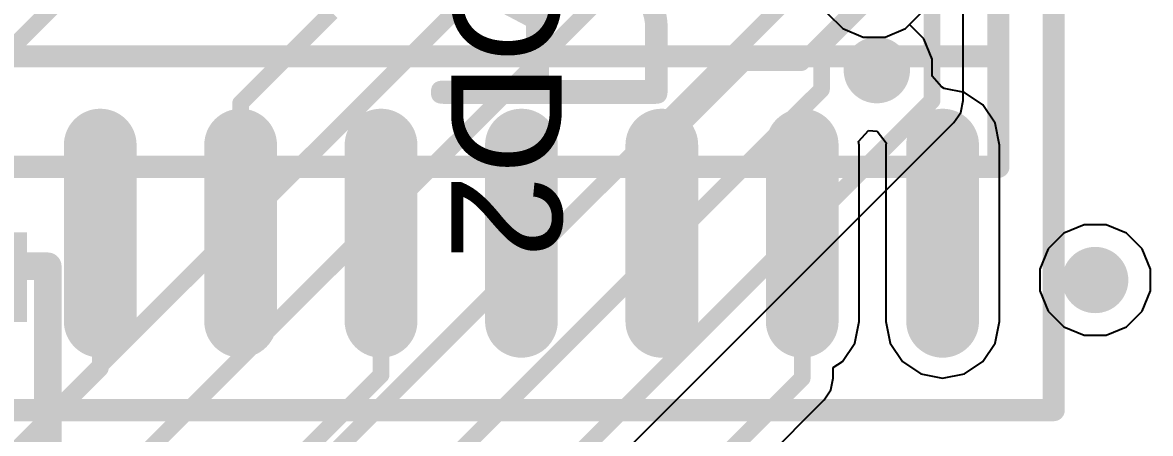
# Model space of a CAD drawing. Header units: inches. Extents: x -1.9 to 51.5, y -1.6 to 35.1.
# Drawn here: x 32.3 to 42.5, y 5.61 to 9.33 of the extents above; entities that cross this region are included whole.
import ezdxf

# ---------------------------------------------------------------- set-up
doc = ezdxf.new("R2010")
doc.units = ezdxf.units.IN
for name, color, linetype in [('Assembly Notes', 76, 'Continuous'), ('Bottom Layer', 76, 'Continuous'), ('Bottom Layer 1', 5, 'Continuous'), ('Bottom Overlay', 54, 'Continuous'), ('Bottom Paste', 16, 'Continuous'), ('Bottom Solder', 6, 'Continuous'), ('Mechanical 1', 6, 'Continuous'), ('Top Assembly', 56, 'Continuous'), ('Top Courtyard', 56, 'Continuous'), ('Top Layer', 16, 'Continuous'), ('Top Layer 1', 1, 'Continuous'), ('Top Overlay', 2, 'Continuous'), ('Top Paste', 8, 'Continuous'), ('Top Solder', 216, 'Continuous'), ('Via Holes', 16, 'Continuous')]:
    doc.layers.add(name, color=color, linetype=linetype)
doc.styles.add('Arial', font='', dxfattribs={"height": 0.2})
doc.styles.add('GOST type B', font='', dxfattribs={"height": 0.2})
doc.styles.get('Arial').set_extended_font_data('Arial')
doc.styles.get('GOST type B').set_extended_font_data('GOST type B')

# ---------------------------------------------------------------- blocks, each defined once
blk = doc.blocks.new('0603R_B_99')
at = {"layer": 'Bottom Layer 1'}
for points in [[(-0.25, 0.475), (-0.25, -0.475), (-1.05, -0.475), (-1.05, 0.475)], [(1.05, 0.475), (1.05, -0.475), (0.25, -0.475), (0.25, 0.475)]]:
    blk.add_hatch(color=5, dxfattribs=at).paths.add_polyline_path(points)
at = {"layer": 'Bottom Paste'}
for points in [[(-0.25, 0.475), (-0.25, -0.475), (-1.05, -0.475), (-1.05, 0.475)], [(1.05, 0.475), (1.05, -0.475), (0.25, -0.475), (0.25, 0.475)]]:
    blk.add_hatch(color=16, dxfattribs=at).paths.add_polyline_path(points)
at = {"layer": 'Bottom Solder'}
for points in [[(-0.225, 0.5), (-0.225, -0.5), (-1.075, -0.5), (-1.075, 0.5)], [(1.075, 0.5), (1.075, -0.5), (0.225, -0.5), (0.225, 0.5)]]:
    blk.add_hatch(color=6, dxfattribs=at).paths.add_polyline_path(points)
at = {"layer": 'Assembly Notes'}
for points in [[(0.85, 0.475, 0.25, 0.25, 0), (-0.85, 0.475, 0.25, 0.25, 0)], [(-0.85, -0.475, 0.25, 0.25, 0), (-0.85, 0.475, 0.25, 0.25, 0)], [(0.85, -0.475, 0.25, 0.25, 0), (0.85, 0.475, 0.25, 0.25, 0)], [(0.85, -0.475, 0.25, 0.25, 0), (-0.85, -0.475, 0.25, 0.25, 0)]]:
    blk.add_lwpolyline(points, format="xyseb", dxfattribs=at)
for points in [[(-0.913, 0.475, 0.125, 0.125, 1), (-0.788, 0.475, 0.125, 0.125, 1)], [(-0.913, 0.475, 0.125, 0.125, 1), (-0.788, 0.475, 0.125, 0.125, 1)], [(0.787, 0.475, 0.125, 0.125, 1), (0.912, 0.475, 0.125, 0.125, 1)], [(0.787, 0.475, 0.125, 0.125, 1), (0.912, 0.475, 0.125, 0.125, 1)], [(-0.913, -0.475, 0.125, 0.125, 1), (-0.788, -0.475, 0.125, 0.125, 1)], [(-0.913, -0.475, 0.125, 0.125, 1), (-0.788, -0.475, 0.125, 0.125, 1)], [(0.787, -0.475, 0.125, 0.125, 1), (0.912, -0.475, 0.125, 0.125, 1)], [(0.787, -0.475, 0.125, 0.125, 1), (0.912, -0.475, 0.125, 0.125, 1)]]:
    blk.add_lwpolyline(points, format="xyseb", close=True, dxfattribs=at)
at = {"layer": 'Bottom Overlay'}
for points in [[(0.5, 0.725, 0.15, 0.15, 0), (-0.5, 0.725, 0.15, 0.15, 0)], [(0.5, -0.725, 0.15, 0.15, 0), (-0.5, -0.725, 0.15, 0.15, 0)]]:
    blk.add_lwpolyline(points, format="xyseb", dxfattribs=at)
for points in [[(-0.537, 0.725, 0.075, 0.075, 1), (-0.462, 0.725, 0.075, 0.075, 1)], [(0.462, 0.725, 0.075, 0.075, 1), (0.537, 0.725, 0.075, 0.075, 1)], [(-0.537, -0.725, 0.075, 0.075, 1), (-0.462, -0.725, 0.075, 0.075, 1)], [(0.462, -0.725, 0.075, 0.075, 1), (0.537, -0.725, 0.075, 0.075, 1)]]:
    blk.add_lwpolyline(points, format="xyseb", close=True, dxfattribs=at)
at = {"layer": 'Assembly Notes', "style": 'GOST type B', "text_generation_flag": 2}
blk.add_text('R14', height=2.15, rotation=-180, dxfattribs=at).set_placement((-2.4, -1.4))
blk = doc.blocks.new('SOIC_16_109')
at = {"layer": 'Top Layer 1'}
h = blk.add_hatch(color=1, dxfattribs=at)
edge = h.paths.add_edge_path()
edge.add_arc((1.753, 4.445), 0.304, 90, 180)
edge.add_line((1.449, 4.445), (1.449, 4.445))
edge.add_arc((1.753, 4.445), 0.304, 180, 270)
edge.add_line((1.753, 4.141), (3.349, 4.141))
edge.add_arc((3.349, 4.445), 0.304, 270, 360)
edge.add_line((3.653, 4.445), (3.653, 4.445))
edge.add_arc((3.349, 4.445), 0.304, 0, 90)
edge.add_line((3.349, 4.749), (1.753, 4.749))
h = blk.add_hatch(color=1, dxfattribs=at)
edge = h.paths.add_edge_path()
edge.add_arc((1.753, 3.175), 0.304, 90, 180)
edge.add_line((1.449, 3.175), (1.449, 3.175))
edge.add_arc((1.753, 3.175), 0.304, 180, 270)
edge.add_line((1.753, 2.871), (3.349, 2.871))
edge.add_arc((3.349, 3.175), 0.304, 270, 360)
edge.add_line((3.653, 3.175), (3.653, 3.175))
edge.add_arc((3.349, 3.175), 0.304, 0, 90)
edge.add_line((3.349, 3.479), (1.753, 3.479))
h = blk.add_hatch(color=1, dxfattribs=at)
edge = h.paths.add_edge_path()
edge.add_arc((1.753, 1.905), 0.304, 90, 180)
edge.add_line((1.449, 1.905), (1.449, 1.905))
edge.add_arc((1.753, 1.905), 0.304, 180, 270)
edge.add_line((1.753, 1.601), (3.349, 1.601))
edge.add_arc((3.349, 1.905), 0.304, 270, 360)
edge.add_line((3.653, 1.905), (3.653, 1.905))
edge.add_arc((3.349, 1.905), 0.304, 0, 90)
edge.add_line((3.349, 2.209), (1.753, 2.209))
h = blk.add_hatch(color=1, dxfattribs=at)
edge = h.paths.add_edge_path()
edge.add_arc((1.753, 0.635), 0.304, 90, 180)
edge.add_line((1.449, 0.635), (1.449, 0.635))
edge.add_arc((1.753, 0.635), 0.304, 180, 270)
edge.add_line((1.753, 0.331), (3.349, 0.331))
edge.add_arc((3.349, 0.635), 0.304, 270, 360)
edge.add_line((3.653, 0.635), (3.653, 0.635))
edge.add_arc((3.349, 0.635), 0.304, 0, 90)
edge.add_line((3.349, 0.939), (1.753, 0.939))
h = blk.add_hatch(color=1, dxfattribs=at)
edge = h.paths.add_edge_path()
edge.add_arc((1.753, -0.635), 0.304, 90, 180)
edge.add_line((1.449, -0.635), (1.449, -0.635))
edge.add_arc((1.753, -0.635), 0.304, 180, 270)
edge.add_line((1.753, -0.939), (3.349, -0.939))
edge.add_arc((3.349, -0.635), 0.304, 270, 360)
edge.add_line((3.653, -0.635), (3.653, -0.635))
edge.add_arc((3.349, -0.635), 0.304, 0, 90)
edge.add_line((3.349, -0.331), (1.753, -0.331))
h = blk.add_hatch(color=1, dxfattribs=at)
edge = h.paths.add_edge_path()
edge.add_arc((1.753, -1.905), 0.304, 90, 180)
edge.add_line((1.449, -1.905), (1.449, -1.905))
edge.add_arc((1.753, -1.905), 0.304, 180, 270)
edge.add_line((1.753, -2.209), (3.349, -2.209))
edge.add_arc((3.349, -1.905), 0.304, 270, 360)
edge.add_line((3.653, -1.905), (3.653, -1.905))
edge.add_arc((3.349, -1.905), 0.304, 0, 90)
edge.add_line((3.349, -1.601), (1.753, -1.601))
h = blk.add_hatch(color=1, dxfattribs=at)
edge = h.paths.add_edge_path()
edge.add_arc((1.753, -3.175), 0.304, 90, 180)
edge.add_line((1.449, -3.175), (1.449, -3.175))
edge.add_arc((1.753, -3.175), 0.304, 180, 270)
edge.add_line((1.753, -3.479), (3.349, -3.479))
edge.add_arc((3.349, -3.175), 0.304, 270, 360)
edge.add_line((3.653, -3.175), (3.653, -3.175))
edge.add_arc((3.349, -3.175), 0.304, 0, 90)
edge.add_line((3.349, -2.871), (1.753, -2.871))
at = {"layer": 'Top Paste'}
h = blk.add_hatch(color=8, dxfattribs=at)
edge = h.paths.add_edge_path()
edge.add_arc((1.753, 4.445), 0.304, 90, 180)
edge.add_line((1.449, 4.445), (1.449, 4.445))
edge.add_arc((1.753, 4.445), 0.304, 180, 270)
edge.add_line((1.753, 4.141), (3.349, 4.141))
edge.add_arc((3.349, 4.445), 0.304, 270, 360)
edge.add_line((3.653, 4.445), (3.653, 4.445))
edge.add_arc((3.349, 4.445), 0.304, 0, 90)
edge.add_line((3.349, 4.749), (1.753, 4.749))
h = blk.add_hatch(color=8, dxfattribs=at)
edge = h.paths.add_edge_path()
edge.add_arc((1.753, 3.175), 0.304, 90, 180)
edge.add_line((1.449, 3.175), (1.449, 3.175))
edge.add_arc((1.753, 3.175), 0.304, 180, 270)
edge.add_line((1.753, 2.871), (3.349, 2.871))
edge.add_arc((3.349, 3.175), 0.304, 270, 360)
edge.add_line((3.653, 3.175), (3.653, 3.175))
edge.add_arc((3.349, 3.175), 0.304, 0, 90)
edge.add_line((3.349, 3.479), (1.753, 3.479))
h = blk.add_hatch(color=8, dxfattribs=at)
edge = h.paths.add_edge_path()
edge.add_arc((1.753, 1.905), 0.304, 90, 180)
edge.add_line((1.449, 1.905), (1.449, 1.905))
edge.add_arc((1.753, 1.905), 0.304, 180, 270)
edge.add_line((1.753, 1.601), (3.349, 1.601))
edge.add_arc((3.349, 1.905), 0.304, 270, 360)
edge.add_line((3.653, 1.905), (3.653, 1.905))
edge.add_arc((3.349, 1.905), 0.304, 0, 90)
edge.add_line((3.349, 2.209), (1.753, 2.209))
h = blk.add_hatch(color=8, dxfattribs=at)
edge = h.paths.add_edge_path()
edge.add_arc((1.753, 0.635), 0.304, 90, 180)
edge.add_line((1.449, 0.635), (1.449, 0.635))
edge.add_arc((1.753, 0.635), 0.304, 180, 270)
edge.add_line((1.753, 0.331), (3.349, 0.331))
edge.add_arc((3.349, 0.635), 0.304, 270, 360)
edge.add_line((3.653, 0.635), (3.653, 0.635))
edge.add_arc((3.349, 0.635), 0.304, 0, 90)
edge.add_line((3.349, 0.939), (1.753, 0.939))
h = blk.add_hatch(color=8, dxfattribs=at)
edge = h.paths.add_edge_path()
edge.add_arc((1.753, -0.635), 0.304, 90, 180)
edge.add_line((1.449, -0.635), (1.449, -0.635))
edge.add_arc((1.753, -0.635), 0.304, 180, 270)
edge.add_line((1.753, -0.939), (3.349, -0.939))
edge.add_arc((3.349, -0.635), 0.304, 270, 360)
edge.add_line((3.653, -0.635), (3.653, -0.635))
edge.add_arc((3.349, -0.635), 0.304, 0, 90)
edge.add_line((3.349, -0.331), (1.753, -0.331))
h = blk.add_hatch(color=8, dxfattribs=at)
edge = h.paths.add_edge_path()
edge.add_arc((1.753, -1.905), 0.304, 90, 180)
edge.add_line((1.449, -1.905), (1.449, -1.905))
edge.add_arc((1.753, -1.905), 0.304, 180, 270)
edge.add_line((1.753, -2.209), (3.349, -2.209))
edge.add_arc((3.349, -1.905), 0.304, 270, 360)
edge.add_line((3.653, -1.905), (3.653, -1.905))
edge.add_arc((3.349, -1.905), 0.304, 0, 90)
edge.add_line((3.349, -1.601), (1.753, -1.601))
h = blk.add_hatch(color=8, dxfattribs=at)
edge = h.paths.add_edge_path()
edge.add_arc((1.753, -3.175), 0.304, 90, 180)
edge.add_line((1.449, -3.175), (1.449, -3.175))
edge.add_arc((1.753, -3.175), 0.304, 180, 270)
edge.add_line((1.753, -3.479), (3.349, -3.479))
edge.add_arc((3.349, -3.175), 0.304, 270, 360)
edge.add_line((3.653, -3.175), (3.653, -3.175))
edge.add_arc((3.349, -3.175), 0.304, 0, 90)
edge.add_line((3.349, -2.871), (1.753, -2.871))
at = {"layer": 'Top Solder'}
h = blk.add_hatch(color=216, dxfattribs=at)
edge = h.paths.add_edge_path()
edge.add_arc((1.753, 4.445), 0.329, 90, 180)
edge.add_line((1.424, 4.445), (1.424, 4.445))
edge.add_arc((1.753, 4.445), 0.329, 180, 270)
edge.add_line((1.753, 4.116), (3.349, 4.116))
edge.add_arc((3.349, 4.445), 0.329, 270, 360)
edge.add_line((3.678, 4.445), (3.678, 4.445))
edge.add_arc((3.349, 4.445), 0.329, 0, 90)
edge.add_line((3.349, 4.774), (1.753, 4.774))
h = blk.add_hatch(color=216, dxfattribs=at)
edge = h.paths.add_edge_path()
edge.add_arc((1.753, 3.175), 0.329, 90, 180)
edge.add_line((1.424, 3.175), (1.424, 3.175))
edge.add_arc((1.753, 3.175), 0.329, 180, 270)
edge.add_line((1.753, 2.846), (3.349, 2.846))
edge.add_arc((3.349, 3.175), 0.329, 270, 360)
edge.add_line((3.678, 3.175), (3.678, 3.175))
edge.add_arc((3.349, 3.175), 0.329, 0, 90)
edge.add_line((3.349, 3.504), (1.753, 3.504))
h = blk.add_hatch(color=216, dxfattribs=at)
edge = h.paths.add_edge_path()
edge.add_arc((1.753, 1.905), 0.329, 90, 180)
edge.add_line((1.424, 1.905), (1.424, 1.905))
edge.add_arc((1.753, 1.905), 0.329, 180, 270)
edge.add_line((1.753, 1.576), (3.349, 1.576))
edge.add_arc((3.349, 1.905), 0.329, 270, 360)
edge.add_line((3.678, 1.905), (3.678, 1.905))
edge.add_arc((3.349, 1.905), 0.329, 0, 90)
edge.add_line((3.349, 2.234), (1.753, 2.234))
h = blk.add_hatch(color=216, dxfattribs=at)
edge = h.paths.add_edge_path()
edge.add_arc((1.753, 0.635), 0.329, 90, 180)
edge.add_line((1.424, 0.635), (1.424, 0.635))
edge.add_arc((1.753, 0.635), 0.329, 180, 270)
edge.add_line((1.753, 0.306), (3.349, 0.306))
edge.add_arc((3.349, 0.635), 0.329, 270, 360)
edge.add_line((3.678, 0.635), (3.678, 0.635))
edge.add_arc((3.349, 0.635), 0.329, 0, 90)
edge.add_line((3.349, 0.964), (1.753, 0.964))
h = blk.add_hatch(color=216, dxfattribs=at)
edge = h.paths.add_edge_path()
edge.add_arc((1.753, -0.635), 0.329, 90, 180)
edge.add_line((1.424, -0.635), (1.424, -0.635))
edge.add_arc((1.753, -0.635), 0.329, 180, 270)
edge.add_line((1.753, -0.964), (3.349, -0.964))
edge.add_arc((3.349, -0.635), 0.329, 270, 360)
edge.add_line((3.678, -0.635), (3.678, -0.635))
edge.add_arc((3.349, -0.635), 0.329, 0, 90)
edge.add_line((3.349, -0.306), (1.753, -0.306))
h = blk.add_hatch(color=216, dxfattribs=at)
edge = h.paths.add_edge_path()
edge.add_arc((1.753, -1.905), 0.329, 90, 180)
edge.add_line((1.424, -1.905), (1.424, -1.905))
edge.add_arc((1.753, -1.905), 0.329, 180, 270)
edge.add_line((1.753, -2.234), (3.349, -2.234))
edge.add_arc((3.349, -1.905), 0.329, 270, 360)
edge.add_line((3.678, -1.905), (3.678, -1.905))
edge.add_arc((3.349, -1.905), 0.329, 0, 90)
edge.add_line((3.349, -1.576), (1.753, -1.576))
h = blk.add_hatch(color=216, dxfattribs=at)
edge = h.paths.add_edge_path()
edge.add_arc((1.753, -3.175), 0.329, 90, 180)
edge.add_line((1.424, -3.175), (1.424, -3.175))
edge.add_arc((1.753, -3.175), 0.329, 180, 270)
edge.add_line((1.753, -3.504), (3.349, -3.504))
edge.add_arc((3.349, -3.175), 0.329, 270, 360)
edge.add_line((3.678, -3.175), (3.678, -3.175))
edge.add_arc((3.349, -3.175), 0.329, 0, 90)
edge.add_line((3.349, -2.846), (1.753, -2.846))
at = {"layer": 'Mechanical 1'}
for points in [[(1.95, 4.95, 0.2, 0.2, 0), (-1.95, 4.95, 0.2, 0.2, 0)], [(1.95, -4.95, 0.2, 0.2, 0), (1.95, 4.95, 0.2, 0.2, 0)]]:
    blk.add_lwpolyline(points, format="xyseb", dxfattribs=at)
blk.add_lwpolyline([(1.9, 4.95, 0.1, 0.1, 1), (2, 4.95, 0.1, 0.1, 1)], format="xyseb", close=True, dxfattribs=at)
blk.add_lwpolyline([(1.9, 4.95, 0.1, 0.1, 1), (2, 4.95, 0.1, 0.1, 1)], format="xyseb", close=True, dxfattribs=at)
at = {"layer": 'Top Assembly'}
for points in [[(4.153, 5.45, 0.2, 0.2, 0), (-4.153, 5.45, 0.2, 0.2, 0)], [(4.153, -5.45, 0.2, 0.2, 0), (4.153, 5.45, 0.2, 0.2, 0)]]:
    blk.add_lwpolyline(points, format="xyseb", dxfattribs=at)
blk.add_lwpolyline([(4.103, 5.45, 0.1, 0.1, 1), (4.203, 5.45, 0.1, 0.1, 1)], format="xyseb", close=True, dxfattribs=at)
blk.add_lwpolyline([(4.103, 5.45, 0.1, 0.1, 1), (4.203, 5.45, 0.1, 0.1, 1)], format="xyseb", close=True, dxfattribs=at)
at = {"layer": 'Top Courtyard'}
for points in [[(4.153, 5.45, 0.2, 0.2, 0), (-4.153, 5.45, 0.2, 0.2, 0)], [(4.153, -5.45, 0.2, 0.2, 0), (4.153, 5.45, 0.2, 0.2, 0)]]:
    blk.add_lwpolyline(points, format="xyseb", dxfattribs=at)
blk.add_lwpolyline([(4.103, 5.45, 0.1, 0.1, 1), (4.203, 5.45, 0.1, 0.1, 1)], format="xyseb", close=True, dxfattribs=at)
blk.add_lwpolyline([(4.103, 5.45, 0.1, 0.1, 1), (4.203, 5.45, 0.1, 0.1, 1)], format="xyseb", close=True, dxfattribs=at)
at = {"layer": 'Top Overlay'}
for points in [[(0.949, 4.95, 0.2, 0.2, 0), (-0.949, 4.95, 0.2, 0.2, 0)], [(0.949, -4.95, 0.2, 0.2, 0), (0.949, 4.95, 0.2, 0.2, 0)]]:
    blk.add_lwpolyline(points, format="xyseb", dxfattribs=at)
blk.add_lwpolyline([(0.899, 4.95, 0.1, 0.1, 1), (0.999, 4.95, 0.1, 0.1, 1)], format="xyseb", close=True, dxfattribs=at)
blk.add_lwpolyline([(0.899, 4.95, 0.1, 0.1, 1), (0.999, 4.95, 0.1, 0.1, 1)], format="xyseb", close=True, dxfattribs=at)
at = {"layer": 'Top Assembly', "style": 'Arial'}
blk.add_text('DD2', height=1, dxfattribs=at).set_placement((0, 0))
blk = doc.blocks.new('SOT23_3_B_119')
at = {"layer": 'Bottom Layer 1'}
for points in [[(-1.506, 1.336), (-0.744, 1.336), (-0.744, 0.574), (-1.506, 0.574)], [(0.78, 0.383), (1.542, 0.383), (1.542, -0.379), (0.78, -0.379)], [(-1.506, -0.569), (-0.744, -0.569), (-0.744, -1.331), (-1.506, -1.331)]]:
    blk.add_hatch(color=5, dxfattribs=at).paths.add_polyline_path(points)
at = {"layer": 'Bottom Paste'}
for points in [[(-1.506, 1.336), (-0.744, 1.336), (-0.744, 0.574), (-1.506, 0.574)], [(0.78, 0.383), (1.542, 0.383), (1.542, -0.379), (0.78, -0.379)], [(-1.506, -0.569), (-0.744, -0.569), (-0.744, -1.331), (-1.506, -1.331)]]:
    blk.add_hatch(color=16, dxfattribs=at).paths.add_polyline_path(points)
at = {"layer": 'Bottom Solder'}
for points in [[(-1.531, 1.361), (-0.719, 1.361), (-0.719, 0.549), (-1.531, 0.549)], [(0.755, 0.409), (1.567, 0.409), (1.567, -0.404), (0.755, -0.404)], [(-1.531, -0.544), (-0.719, -0.544), (-0.719, -1.356), (-1.531, -1.356)]]:
    blk.add_hatch(color=6, dxfattribs=at).paths.add_polyline_path(points)
at = {"layer": 'Assembly Notes'}
for points in [[(1.275, 1.55, 0.25, 0.25, 0), (-1.225, 1.55, 0.25, 0.25, 0)], [(-1.225, -1.55, 0.25, 0.25, 0), (-1.225, 1.55, 0.25, 0.25, 0)], [(1.275, -1.55, 0.25, 0.25, 0), (1.275, 1.55, 0.25, 0.25, 0)], [(1.275, -1.55, 0.25, 0.25, 0), (-1.225, -1.55, 0.25, 0.25, 0)]]:
    blk.add_lwpolyline(points, format="xyseb", dxfattribs=at)
for points in [[(-1.287, 1.55, 0.125, 0.125, 1), (-1.162, 1.55, 0.125, 0.125, 1)], [(-1.287, 1.55, 0.125, 0.125, 1), (-1.162, 1.55, 0.125, 0.125, 1)], [(1.213, 1.55, 0.125, 0.125, 1), (1.338, 1.55, 0.125, 0.125, 1)], [(1.213, 1.55, 0.125, 0.125, 1), (1.338, 1.55, 0.125, 0.125, 1)], [(-1.287, -1.55, 0.125, 0.125, 1), (-1.162, -1.55, 0.125, 0.125, 1)], [(-1.287, -1.55, 0.125, 0.125, 1), (-1.162, -1.55, 0.125, 0.125, 1)], [(1.213, -1.55, 0.125, 0.125, 1), (1.338, -1.55, 0.125, 0.125, 1)], [(1.213, -1.55, 0.125, 0.125, 1), (1.338, -1.55, 0.125, 0.125, 1)]]:
    blk.add_lwpolyline(points, format="xyseb", close=True, dxfattribs=at)
at = {"layer": 'Bottom Overlay'}
for points in [[(0.653, 1.503, 0.15, 0.15, 0), (-0.425, 1.503, 0.15, 0.15, 0)], [(0.653, 0.775, 0.15, 0.15, 0), (0.653, 1.503, 0.15, 0.15, 0)], [(-0.625, -0.2, 0.15, 0.15, 0), (-0.625, 0.2, 0.15, 0.15, 0)], [(0.653, -1.503, 0.15, 0.15, 0), (0.653, -0.775, 0.15, 0.15, 0)], [(0.653, -1.503, 0.15, 0.15, 0), (-0.375, -1.503, 0.15, 0.15, 0)]]:
    blk.add_lwpolyline(points, format="xyseb", dxfattribs=at)
for points in [[(-0.462, 1.503, 0.075, 0.075, 1), (-0.387, 1.503, 0.075, 0.075, 1)], [(0.616, 1.503, 0.075, 0.075, 1), (0.691, 1.503, 0.075, 0.075, 1)], [(0.616, 1.503, 0.075, 0.075, 1), (0.691, 1.503, 0.075, 0.075, 1)], [(0.616, 0.775, 0.075, 0.075, 1), (0.691, 0.775, 0.075, 0.075, 1)], [(-0.663, 0.2, 0.075, 0.075, 1), (-0.587, 0.2, 0.075, 0.075, 1)], [(-0.663, -0.2, 0.075, 0.075, 1), (-0.587, -0.2, 0.075, 0.075, 1)], [(0.616, -0.775, 0.075, 0.075, 1), (0.691, -0.775, 0.075, 0.075, 1)], [(-0.412, -1.503, 0.075, 0.075, 1), (-0.337, -1.503, 0.075, 0.075, 1)], [(0.616, -1.503, 0.075, 0.075, 1), (0.691, -1.503, 0.075, 0.075, 1)], [(0.616, -1.503, 0.075, 0.075, 1), (0.691, -1.503, 0.075, 0.075, 1)]]:
    blk.add_lwpolyline(points, format="xyseb", close=True, dxfattribs=at)
at = {"layer": 'Assembly Notes', "style": 'GOST type B', "text_generation_flag": 2}
blk.add_text('VT2_2', height=2.15, rotation=-180, dxfattribs=at).set_placement((-0.025, -1.9))
blk = doc.blocks.new('0603R_B_147')
at = {"layer": 'Bottom Layer 1'}
for points in [[(-0.25, 0.475), (-0.25, -0.475), (-1.05, -0.475), (-1.05, 0.475)], [(1.05, 0.475), (1.05, -0.475), (0.25, -0.475), (0.25, 0.475)]]:
    blk.add_hatch(color=5, dxfattribs=at).paths.add_polyline_path(points)
at = {"layer": 'Bottom Paste'}
for points in [[(-0.25, 0.475), (-0.25, -0.475), (-1.05, -0.475), (-1.05, 0.475)], [(1.05, 0.475), (1.05, -0.475), (0.25, -0.475), (0.25, 0.475)]]:
    blk.add_hatch(color=16, dxfattribs=at).paths.add_polyline_path(points)
at = {"layer": 'Bottom Solder'}
for points in [[(-0.225, 0.5), (-0.225, -0.5), (-1.075, -0.5), (-1.075, 0.5)], [(1.075, 0.5), (1.075, -0.5), (0.225, -0.5), (0.225, 0.5)]]:
    blk.add_hatch(color=6, dxfattribs=at).paths.add_polyline_path(points)
at = {"layer": 'Assembly Notes'}
for points in [[(-0.85, 0.475, 0.25, 0.25, 0), (0.85, 0.475, 0.25, 0.25, 0)], [(-0.85, 0.475, 0.25, 0.25, 0), (-0.85, -0.475, 0.25, 0.25, 0)], [(0.85, 0.475, 0.25, 0.25, 0), (0.85, -0.475, 0.25, 0.25, 0)], [(-0.85, -0.475, 0.25, 0.25, 0), (0.85, -0.475, 0.25, 0.25, 0)]]:
    blk.add_lwpolyline(points, format="xyseb", dxfattribs=at)
for points in [[(-0.913, 0.475, 0.125, 0.125, 1), (-0.788, 0.475, 0.125, 0.125, 1)], [(-0.913, 0.475, 0.125, 0.125, 1), (-0.788, 0.475, 0.125, 0.125, 1)], [(0.787, 0.475, 0.125, 0.125, 1), (0.912, 0.475, 0.125, 0.125, 1)], [(0.787, 0.475, 0.125, 0.125, 1), (0.912, 0.475, 0.125, 0.125, 1)], [(-0.913, -0.475, 0.125, 0.125, 1), (-0.788, -0.475, 0.125, 0.125, 1)], [(-0.913, -0.475, 0.125, 0.125, 1), (-0.788, -0.475, 0.125, 0.125, 1)], [(0.787, -0.475, 0.125, 0.125, 1), (0.912, -0.475, 0.125, 0.125, 1)], [(0.787, -0.475, 0.125, 0.125, 1), (0.912, -0.475, 0.125, 0.125, 1)]]:
    blk.add_lwpolyline(points, format="xyseb", close=True, dxfattribs=at)
at = {"layer": 'Bottom Overlay'}
for points in [[(-0.5, 0.725, 0.15, 0.15, 0), (0.5, 0.725, 0.15, 0.15, 0)], [(-0.5, -0.725, 0.15, 0.15, 0), (0.5, -0.725, 0.15, 0.15, 0)]]:
    blk.add_lwpolyline(points, format="xyseb", dxfattribs=at)
for points in [[(-0.537, 0.725, 0.075, 0.075, 1), (-0.462, 0.725, 0.075, 0.075, 1)], [(0.462, 0.725, 0.075, 0.075, 1), (0.537, 0.725, 0.075, 0.075, 1)], [(-0.537, -0.725, 0.075, 0.075, 1), (-0.462, -0.725, 0.075, 0.075, 1)], [(0.462, -0.725, 0.075, 0.075, 1), (0.537, -0.725, 0.075, 0.075, 1)]]:
    blk.add_lwpolyline(points, format="xyseb", close=True, dxfattribs=at)
at = {"layer": 'Assembly Notes', "style": 'GOST type B', "text_generation_flag": 2}
blk.add_text('R12_4', height=2.15, rotation=180, dxfattribs=at).set_placement((-2.4, -1.4))

msp = doc.modelspace()

# ---------------------------------------------------------------- hatches: boundary and pattern name
at = {"layer": 'Bottom Layer'}
h = msp.add_hatch(color=76, dxfattribs=at)
edge = h.paths.add_edge_path()
edge.add_arc((40.025, 8.9), 0.3, 0, 360)
h = msp.add_hatch(color=76, dxfattribs=at)
edge = h.paths.add_edge_path()
edge.add_arc((42, 7), 0.3, 0, 360)
at = {"layer": 'Bottom Layer 1'}
h = msp.add_hatch(color=5, dxfattribs=at)
edge = h.paths.add_edge_path()
edge.add_arc((40.025, 8.9), 0.3, 0, 360)
h = msp.add_hatch(color=5, dxfattribs=at)
edge = h.paths.add_edge_path()
edge.add_arc((42, 7), 0.3, 0, 360)
at = {"layer": 'Top Layer'}
h = msp.add_hatch(color=16, dxfattribs=at)
edge = h.paths.add_edge_path()
edge.add_arc((40.025, 8.9), 0.3, 0, 360)
h = msp.add_hatch(color=16, dxfattribs=at)
edge = h.paths.add_edge_path()
edge.add_arc((42, 7), 0.3, 0, 360)
at = {"layer": 'Top Layer 1'}
h = msp.add_hatch(color=1, dxfattribs=at)
edge = h.paths.add_edge_path()
edge.add_arc((40.025, 8.9), 0.3, 0, 360)
h = msp.add_hatch(color=1, dxfattribs=at)
edge = h.paths.add_edge_path()
edge.add_arc((42, 7), 0.3, 0, 360)
at = {"layer": 'Via Holes'}
h = msp.add_hatch(color=7, dxfattribs=at)
edge = h.paths.add_edge_path()
edge.add_arc((40.025, 8.9), 0.15, 0, 360)
h = msp.add_hatch(color=7, dxfattribs=at)
edge = h.paths.add_edge_path()
edge.add_arc((42, 7), 0.15, 0, 360)

# ---------------------------------------------------------------- linework, layer by layer
at = {"layer": 'Bottom Layer'}
for p, q in [((39.576, 9.417), (39.717, 9.276)), ((40.283, 9.276), (40.424, 9.417)), ((39.717, 9.276), (39.901, 9.2)), ((39.901, 9.2), (40.099, 9.2)), ((40.099, 9.2), (40.283, 9.276)), ((41.901, 7.5), (41.717, 7.424)), ((42.099, 7.5), (41.901, 7.5)), ((42.283, 7.424), (42.099, 7.5)), ((41.717, 7.424), (41.576, 7.283)), ((42.424, 7.283), (42.283, 7.424)), ((41.576, 7.283), (41.5, 7.099)), ((42.5, 7.099), (42.424, 7.283)), ((41.5, 7.099), (41.5, 6.901)), ((42.5, 6.901), (42.5, 7.099)), ((41.5, 6.901), (41.576, 6.717)), ((42.424, 6.717), (42.5, 6.901)), ((41.576, 6.717), (41.717, 6.576)), ((42.283, 6.576), (42.424, 6.717)), ((41.717, 6.576), (41.901, 6.5)), ((42.099, 6.5), (42.283, 6.576)), ((41.901, 6.5), (42.099, 6.5))]:
    msp.add_line(p, q, dxfattribs=at)
at = {"layer": 'Bottom Layer 1'}
for p, q in [((40.805, 8.625), (40.805, 12.865)), ((40.784, 8.518), (40.805, 8.625)), ((40.723, 8.427), (40.784, 8.518)), ((34.298, 2.002), (40.723, 8.427))]:
    msp.add_line(p, q, dxfattribs=at)
for points in [[(40.525, 8.625, 0.15, 0.15, 0), (40.525, 13.885, 0.15, 0.15, 0)], [(31.514, 4.739, 0.15, 0.15, 0), (37.459, 10.684, 0.15, 0.15, 0)], [(31.875, 3.9, 0.15, 0.15, 0), (37.9, 9.925, 0.15, 0.15, 0)], [(33.075, 3.4, 0.15, 0.15, 0), (39.475, 9.8, 0.15, 0.15, 0)], [(39.525, 9.107, 0.15, 0.15, 0), (40, 9.582, 0.15, 0.15, 0)], [(39.525, 8.725, 0.15, 0.15, 0), (39.525, 9.107, 0.15, 0.15, 0)], [(33.6, 2.8, 0.15, 0.15, 0), (39.525, 8.725, 0.15, 0.15, 0)], [(34.1, 2.2, 0.15, 0.15, 0), (40.525, 8.625, 0.15, 0.15, 0)]]:
    msp.add_lwpolyline(points, format="xyseb", dxfattribs=at)
for points in [[(39.487, 9.107, 0.075, 0.075, 1), (39.562, 9.107, 0.075, 0.075, 1)], [(39.487, 9.107, 0.075, 0.075, 1), (39.562, 9.107, 0.075, 0.075, 1)], [(39.487, 8.725, 0.075, 0.075, 1), (39.562, 8.725, 0.075, 0.075, 1)], [(39.487, 8.725, 0.075, 0.075, 1), (39.562, 8.725, 0.075, 0.075, 1)], [(40.488, 8.625, 0.075, 0.075, 1), (40.563, 8.625, 0.075, 0.075, 1)], [(40.488, 8.625, 0.075, 0.075, 1), (40.563, 8.625, 0.075, 0.075, 1)]]:
    msp.add_lwpolyline(points, format="xyseb", close=True, dxfattribs=at)
at = {"layer": 'Top Layer'}
for p, q in [((39.576, 9.417), (39.717, 9.276)), ((40.283, 9.276), (40.424, 9.417)), ((39.717, 9.276), (39.901, 9.2)), ((39.901, 9.2), (40.099, 9.2)), ((40.099, 9.2), (40.283, 9.276)), ((41.901, 7.5), (41.717, 7.424)), ((42.099, 7.5), (41.901, 7.5)), ((42.283, 7.424), (42.099, 7.5)), ((41.717, 7.424), (41.576, 7.283)), ((42.424, 7.283), (42.283, 7.424)), ((41.576, 7.283), (41.5, 7.099)), ((42.5, 7.099), (42.424, 7.283)), ((41.5, 7.099), (41.5, 6.901)), ((42.5, 6.901), (42.5, 7.099)), ((41.5, 6.901), (41.576, 6.717)), ((42.424, 6.717), (42.5, 6.901)), ((41.576, 6.717), (41.717, 6.576)), ((42.283, 6.576), (42.424, 6.717)), ((41.717, 6.576), (41.901, 6.5)), ((42.099, 6.5), (42.283, 6.576)), ((41.901, 6.5), (42.099, 6.5))]:
    msp.add_line(p, q, dxfattribs=at)
at = {"layer": 'Top Layer 1'}
for p, q in [((40.32, 9.313), (40.424, 9.417)), ((40.449, 9.183), (40.32, 9.313)), ((40.525, 8.999), (40.449, 9.183)), ((40.525, 8.845), (40.525, 8.999)), ((40.61, 8.748), (40.525, 8.845)), ((40.633, 8.734), (40.61, 8.748)), ((40.817, 8.697), (40.633, 8.734)), ((40.983, 8.586), (40.817, 8.697)), ((41.095, 8.419), (40.983, 8.586)), ((41.134, 8.222), (41.095, 8.419)), ((39.858, 8.253), (39.949, 8.354)), ((39.949, 8.354), (40.027, 8.349)), ((40.027, 8.349), (40.11, 8.242)), ((39.864, 8.222), (39.858, 8.253)), ((39.864, 6.626), (39.864, 8.222)), ((40.11, 8.242), (40.106, 8.222)), ((40.106, 8.222), (40.106, 6.626)), ((41.134, 6.626), (41.134, 8.222)), ((39.825, 6.429), (39.864, 6.626)), ((40.106, 6.626), (40.145, 6.429)), ((41.095, 6.429), (41.134, 6.626)), ((39.713, 6.263), (39.825, 6.429)), ((40.145, 6.429), (40.257, 6.263)), ((40.983, 6.263), (41.095, 6.429)), ((39.63, 6.207), (39.713, 6.263)), ((40.257, 6.263), (40.423, 6.151)), ((40.817, 6.151), (40.983, 6.263)), ((39.63, 6.112), (39.63, 6.207)), ((40.423, 6.151), (40.62, 6.112)), ((40.62, 6.112), (40.817, 6.151)), ((39.609, 6.005), (39.63, 6.112)), ((39.548, 5.914), (39.609, 6.005)), ((38.036, 4.402), (39.548, 5.914))]:
    msp.add_line(p, q, dxfattribs=at)
for points in [[(31.73, 8.63, 0.15, 0.15, 0), (33.025, 9.925, 0.15, 0.15, 0)], [(39.343, 8.968, 0.15, 0.15, 0), (40, 9.625, 0.15, 0.15, 0)], [(34.27, 8.601, 0.15, 0.15, 0), (35.094, 9.425, 0.15, 0.15, 0)], [(38.08, 8.222, 0.15, 0.15, 0), (38.826, 8.968, 0.15, 0.15, 0)], [(38.826, 8.968, 0.15, 0.15, 0), (39.343, 8.968, 0.15, 0.15, 0)], [(34.27, 7.424, 0.15, 0.15, 0), (34.27, 8.601, 0.15, 0.15, 0)], [(38.08, 7.424, 0.15, 0.15, 0), (38.08, 8.222, 0.15, 0.15, 0)], [(33, 6.2, 0.15, 0.15, 0), (33, 7.424, 0.15, 0.15, 0)], [(35.54, 6.14, 0.15, 0.15, 0), (35.54, 7.424, 0.15, 0.15, 0)], [(39.35, 6.112, 0.15, 0.15, 0), (39.35, 7.424, 0.15, 0.15, 0)], [(32.6, 5.8, 0.15, 0.15, 0), (33, 6.2, 0.15, 0.15, 0)], [(34.6, 5.2, 0.15, 0.15, 0), (35.54, 6.14, 0.15, 0.15, 0)], [(37.838, 4.6, 0.15, 0.15, 0), (39.35, 6.112, 0.15, 0.15, 0)], [(20.8, 5.8, 0.15, 0.15, 0), (32.6, 5.8, 0.15, 0.15, 0)]]:
    msp.add_lwpolyline(points, format="xyseb", dxfattribs=at)
for points in [[(38.788, 8.968, 0.075, 0.075, 1), (38.863, 8.968, 0.075, 0.075, 1)], [(38.788, 8.968, 0.075, 0.075, 1), (38.863, 8.968, 0.075, 0.075, 1)], [(39.305, 8.968, 0.075, 0.075, 1), (39.38, 8.968, 0.075, 0.075, 1)], [(39.305, 8.968, 0.075, 0.075, 1), (39.38, 8.968, 0.075, 0.075, 1)], [(34.232, 8.601, 0.075, 0.075, 1), (34.308, 8.601, 0.075, 0.075, 1)], [(34.232, 8.601, 0.075, 0.075, 1), (34.308, 8.601, 0.075, 0.075, 1)], [(38.042, 8.222, 0.075, 0.075, 1), (38.118, 8.222, 0.075, 0.075, 1)], [(38.042, 8.222, 0.075, 0.075, 1), (38.118, 8.222, 0.075, 0.075, 1)], [(32.962, 7.424, 0.075, 0.075, 1), (33.038, 7.424, 0.075, 0.075, 1)], [(34.232, 7.424, 0.075, 0.075, 1), (34.308, 7.424, 0.075, 0.075, 1)], [(35.502, 7.424, 0.075, 0.075, 1), (35.578, 7.424, 0.075, 0.075, 1)], [(38.042, 7.424, 0.075, 0.075, 1), (38.118, 7.424, 0.075, 0.075, 1)], [(39.312, 7.424, 0.075, 0.075, 1), (39.388, 7.424, 0.075, 0.075, 1)], [(32.962, 6.2, 0.075, 0.075, 1), (33.038, 6.2, 0.075, 0.075, 1)], [(32.962, 6.2, 0.075, 0.075, 1), (33.038, 6.2, 0.075, 0.075, 1)], [(35.502, 6.14, 0.075, 0.075, 1), (35.578, 6.14, 0.075, 0.075, 1)], [(35.502, 6.14, 0.075, 0.075, 1), (35.578, 6.14, 0.075, 0.075, 1)], [(39.312, 6.112, 0.075, 0.075, 1), (39.388, 6.112, 0.075, 0.075, 1)], [(39.312, 6.112, 0.075, 0.075, 1), (39.388, 6.112, 0.075, 0.075, 1)], [(32.563, 5.8, 0.075, 0.075, 1), (32.638, 5.8, 0.075, 0.075, 1)], [(32.563, 5.8, 0.075, 0.075, 1), (32.638, 5.8, 0.075, 0.075, 1)]]:
    msp.add_lwpolyline(points, format="xyseb", close=True, dxfattribs=at)

# ---------------------------------------------------------------- block references
for name, p, rotation in [('0603R_B_147', (34.591, 10.775), 90), ('SOIC_16_109', (36.175, 9.975), 270), ('0603R_B_99', (45.05, 10.8), 270), ('SOT23_3_B_119', (30.975, 5.9), 270)]:
    msp.add_blockref(name, p, dxfattribs=dict(rotation=rotation))

doc.saveas('drawing.dxf')
